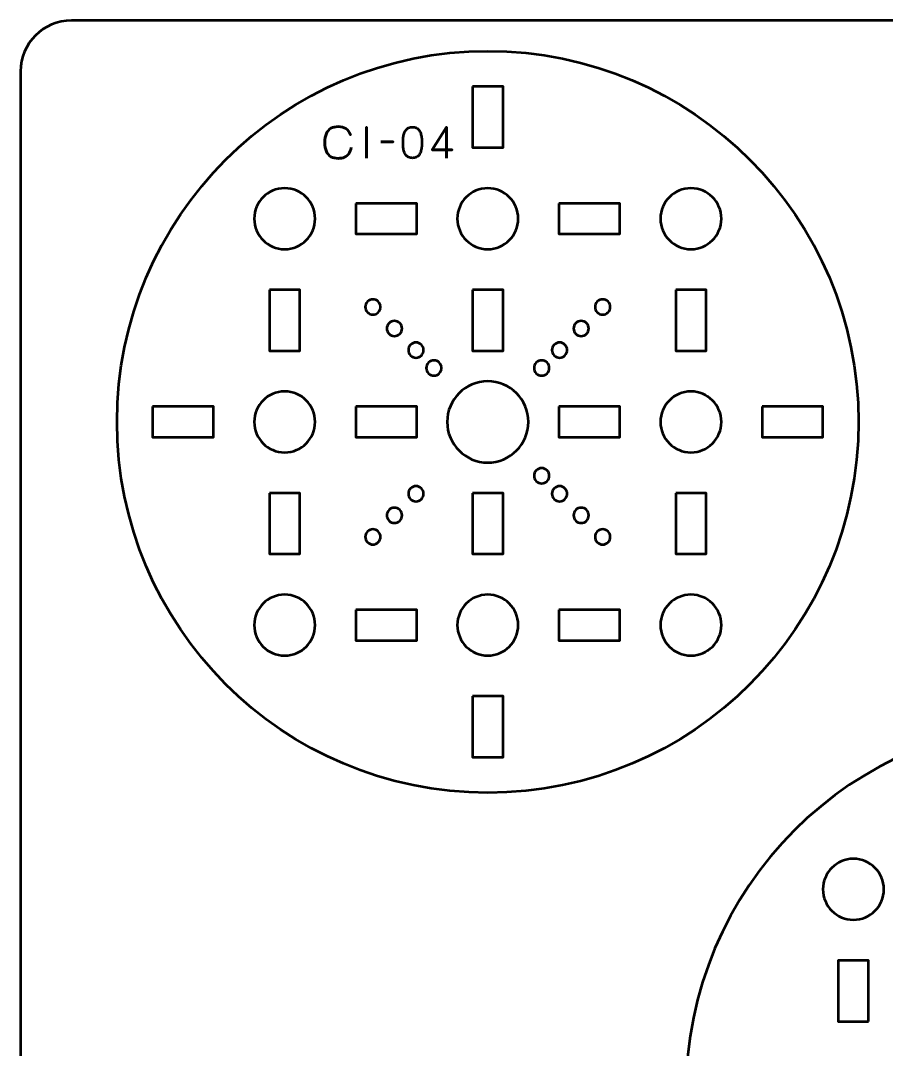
# Model space of a CAD drawing. Header units: centimetres. Extents: x -55.7 to 42.9, y -35.5 to -4.3.
# Drawn here: x 11.1 to 19.63, y -14.48 to -4.35 of the extents above; entities that cross this region are included whole.
import ezdxf

# ---------------------------------------------------------------- set-up
doc = ezdxf.new("R2010")
doc.units = ezdxf.units.CM
doc.header["$MEASUREMENT"] = 0
doc.layers.add('Layer 1', color=7, linetype='Continuous')

msp = doc.modelspace()

# ---------------------------------------------------------------- linework, layer by layer
at = {"layer": 'Layer 1', "color": 2, "lineweight": 53}
msp.add_ellipse((15.7, -8.3), major_axis=(0, 3.65), ratio=1, dxfattribs=at)
at = {"layer": 'Layer 1', "color": 22, "lineweight": 53}
msp.add_open_spline([(11.09997, -24.8499), (11.09997, -24.8499), (11.09997, -4.84994), (11.09997, -4.84994), (11.09997, -4.84994), (11.09997, -4.57297), (11.32306, -4.34998), (11.60006, -4.34998), (11.60006, -4.34998), (11.60006, -4.34998), (25.39993, -4.34998), (25.39993, -4.34998), (25.39993, -4.34998), (25.67707, -4.34998), (25.90003, -4.57297), (25.90003, -4.84994), (25.90003, -4.84994), (25.90003, -4.84994), (25.90003, -24.8499), (25.90003, -24.8499), (25.90003, -24.8499), (25.90003, -25.1269), (25.67707, -25.34999), (25.39993, -25.34999), (25.39993, -25.34999), (25.39993, -25.34999), (11.60006, -25.34999), (11.60006, -25.34999), (11.60006, -25.34999), (11.32306, -25.34999), (11.09997, -25.1269), (11.09997, -24.8499)], degree=3, knots=[0, 0, 0, 0, 0.125, 0.125, 0.125, 0.125, 0.25, 0.25, 0.25, 0.25, 0.375, 0.375, 0.375, 0.375, 0.5, 0.5, 0.5, 0.5, 0.625, 0.625, 0.625, 0.625, 0.75, 0.75, 0.75, 0.75, 0.875, 0.875, 0.875, 0.875, 1, 1, 1, 1], dxfattribs=at)
at = {"layer": 'Layer 1', "lineweight": 53}
for points in [[(15.54996, -4.99995), (15.54996, -4.99995), (15.84996, -4.99995), (15.84996, -4.99995), (15.84996, -4.99995), (15.84996, -4.99995), (15.84996, -5.59995), (15.84996, -5.59995), (15.84996, -5.59995), (15.84996, -5.59995), (15.54996, -5.59995), (15.54996, -5.59995), (15.54996, -5.59995), (15.54996, -5.59995), (15.54996, -4.99995), (15.54996, -4.99995)], [(14.00011, -6.3), (14.00011, -6.46563), (13.86573, -6.60001), (13.7001, -6.60001), (13.7001, -6.60001), (13.53433, -6.60001), (13.4001, -6.46563), (13.4001, -6.3), (13.4001, -6.3), (13.4001, -6.13423), (13.53433, -6), (13.7001, -6), (13.7001, -6), (13.86573, -6), (14.00011, -6.13423), (14.00011, -6.3)], [(16.00003, -6.3), (16.00003, -6.46563), (15.86569, -6.60001), (15.70004, -6.60001), (15.70004, -6.60001), (15.53441, -6.60001), (15.40003, -6.46563), (15.40003, -6.3), (15.40003, -6.3), (15.40003, -6.13423), (15.53441, -6), (15.70004, -6), (15.70004, -6), (15.86569, -6), (16.00003, -6.13423), (16.00003, -6.3)], [(18, -6.3), (18, -6.46563), (17.86576, -6.60001), (17.69999, -6.60001), (17.69999, -6.60001), (17.53433, -6.60001), (17.39999, -6.46563), (17.39999, -6.3), (17.39999, -6.3), (17.39999, -6.13423), (17.53433, -6), (17.69999, -6), (17.69999, -6), (17.86576, -6), (18, -6.13423), (18, -6.3)], [(14.40001, -6.14993), (14.40001, -6.14993), (15.00002, -6.14993), (15.00002, -6.14993), (15.00002, -6.14993), (15.00002, -6.14993), (15.00002, -6.44993), (15.00002, -6.44993), (15.00002, -6.44993), (15.00002, -6.44993), (14.40001, -6.44993), (14.40001, -6.44993), (14.40001, -6.44993), (14.40001, -6.44993), (14.40001, -6.14993), (14.40001, -6.14993)], [(16.40008, -6.14993), (16.40008, -6.14993), (17.00008, -6.14993), (17.00008, -6.14993), (17.00008, -6.14993), (17.00008, -6.14993), (17.00008, -6.44993), (17.00008, -6.44993), (17.00008, -6.44993), (17.00008, -6.44993), (16.40008, -6.44993), (16.40008, -6.44993), (16.40008, -6.44993), (16.40008, -6.44993), (16.40008, -6.14993), (16.40008, -6.14993)], [(13.55003, -6.99991), (13.55003, -6.99991), (13.85003, -6.99991), (13.85003, -6.99991), (13.85003, -6.99991), (13.85003, -6.99991), (13.85003, -7.59992), (13.85003, -7.59992), (13.85003, -7.59992), (13.85003, -7.59992), (13.55003, -7.59992), (13.55003, -7.59992), (13.55003, -7.59992), (13.55003, -7.59992), (13.55003, -6.99991), (13.55003, -6.99991)], [(15.54996, -6.99991), (15.54996, -6.99991), (15.84996, -6.99991), (15.84996, -6.99991), (15.84996, -6.99991), (15.84996, -6.99991), (15.84996, -7.59992), (15.84996, -7.59992), (15.84996, -7.59992), (15.84996, -7.59992), (15.54996, -7.59992), (15.54996, -7.59992), (15.54996, -7.59992), (15.54996, -7.59992), (15.54996, -6.99991), (15.54996, -6.99991)], [(17.55006, -6.99991), (17.55006, -6.99991), (17.85007, -6.99991), (17.85007, -6.99991), (17.85007, -6.99991), (17.85007, -6.99991), (17.85007, -7.59992), (17.85007, -7.59992), (17.85007, -7.59992), (17.85007, -7.59992), (17.55006, -7.59992), (17.55006, -7.59992), (17.55006, -7.59992), (17.55006, -7.59992), (17.55006, -6.99991), (17.55006, -6.99991)], [(16.10004, -8.29994), (16.10004, -8.52082), (15.92092, -8.69994), (15.70004, -8.69994), (15.70004, -8.69994), (15.4792, -8.69994), (15.30002, -8.52082), (15.30002, -8.29994), (15.30002, -8.29994), (15.30002, -8.0791), (15.4792, -7.89992), (15.70004, -7.89992), (15.70004, -7.89992), (15.92092, -7.89992), (16.10004, -8.0791), (16.10004, -8.29994)], [(14.00011, -8.29994), (14.00011, -8.46559), (13.86573, -8.59993), (13.7001, -8.59993), (13.7001, -8.59993), (13.53433, -8.59993), (13.4001, -8.46559), (13.4001, -8.29994), (13.4001, -8.29994), (13.4001, -8.13431), (13.53433, -7.99993), (13.7001, -7.99993), (13.7001, -7.99993), (13.86573, -7.99993), (14.00011, -8.13431), (14.00011, -8.29994)], [(18, -8.29994), (18, -8.46559), (17.86576, -8.59993), (17.69999, -8.59993), (17.69999, -8.59993), (17.53433, -8.59993), (17.39999, -8.46559), (17.39999, -8.29994), (17.39999, -8.29994), (17.39999, -8.13431), (17.53433, -7.99993), (17.69999, -7.99993), (17.69999, -7.99993), (17.86576, -7.99993), (18, -8.13431), (18, -8.29994)], [(12.40005, -8.14986), (12.40005, -8.14986), (13.00005, -8.14986), (13.00005, -8.14986), (13.00005, -8.14986), (13.00005, -8.14986), (13.00005, -8.44986), (13.00005, -8.44986), (13.00005, -8.44986), (13.00005, -8.44986), (12.40005, -8.44986), (12.40005, -8.44986), (12.40005, -8.44986), (12.40005, -8.44986), (12.40005, -8.14986), (12.40005, -8.14986)], [(14.40001, -8.14986), (14.40001, -8.14986), (15.00002, -8.14986), (15.00002, -8.14986), (15.00002, -8.14986), (15.00002, -8.14986), (15.00002, -8.44986), (15.00002, -8.44986), (15.00002, -8.44986), (15.00002, -8.44986), (14.40001, -8.44986), (14.40001, -8.44986), (14.40001, -8.44986), (14.40001, -8.44986), (14.40001, -8.14986), (14.40001, -8.14986)], [(16.40008, -8.14986), (16.40008, -8.14986), (17.00008, -8.14986), (17.00008, -8.14986), (17.00008, -8.14986), (17.00008, -8.14986), (17.00008, -8.44986), (17.00008, -8.44986), (17.00008, -8.44986), (17.00008, -8.44986), (16.40008, -8.44986), (16.40008, -8.44986), (16.40008, -8.44986), (16.40008, -8.44986), (16.40008, -8.14986), (16.40008, -8.14986)], [(18.40005, -8.14986), (18.40005, -8.14986), (19.00005, -8.14986), (19.00005, -8.14986), (19.00005, -8.14986), (19.00005, -8.14986), (19.00005, -8.44986), (19.00005, -8.44986), (19.00005, -8.44986), (19.00005, -8.44986), (18.40005, -8.44986), (18.40005, -8.44986), (18.40005, -8.44986), (18.40005, -8.44986), (18.40005, -8.14986), (18.40005, -8.14986)], [(13.55003, -8.99998), (13.55003, -8.99998), (13.85003, -8.99998), (13.85003, -8.99998), (13.85003, -8.99998), (13.85003, -8.99998), (13.85003, -9.59998), (13.85003, -9.59998), (13.85003, -9.59998), (13.85003, -9.59998), (13.55003, -9.59998), (13.55003, -9.59998), (13.55003, -9.59998), (13.55003, -9.59998), (13.55003, -8.99998), (13.55003, -8.99998)], [(15.54996, -8.99998), (15.54996, -8.99998), (15.84996, -8.99998), (15.84996, -8.99998), (15.84996, -8.99998), (15.84996, -8.99998), (15.84996, -9.59998), (15.84996, -9.59998), (15.84996, -9.59998), (15.84996, -9.59998), (15.54996, -9.59998), (15.54996, -9.59998), (15.54996, -9.59998), (15.54996, -9.59998), (15.54996, -8.99998), (15.54996, -8.99998)], [(17.55006, -8.99998), (17.55006, -8.99998), (17.85007, -8.99998), (17.85007, -8.99998), (17.85007, -8.99998), (17.85007, -8.99998), (17.85007, -9.59998), (17.85007, -9.59998), (17.85007, -9.59998), (17.85007, -9.59998), (17.55006, -9.59998), (17.55006, -9.59998), (17.55006, -9.59998), (17.55006, -9.59998), (17.55006, -8.99998), (17.55006, -8.99998)], [(14.00011, -10.29989), (14.00011, -10.46566), (13.86573, -10.5999), (13.7001, -10.5999), (13.7001, -10.5999), (13.53433, -10.5999), (13.4001, -10.46566), (13.4001, -10.29989), (13.4001, -10.29989), (13.4001, -10.13423), (13.53433, -9.99989), (13.7001, -9.99989), (13.7001, -9.99989), (13.86573, -9.99989), (14.00011, -10.13423), (14.00011, -10.29989)], [(16.00003, -10.29989), (16.00003, -10.46566), (15.86569, -10.5999), (15.70004, -10.5999), (15.70004, -10.5999), (15.53441, -10.5999), (15.40003, -10.46566), (15.40003, -10.29989), (15.40003, -10.29989), (15.40003, -10.13423), (15.53441, -9.99989), (15.70004, -9.99989), (15.70004, -9.99989), (15.86569, -9.99989), (16.00003, -10.13423), (16.00003, -10.29989)], [(18, -10.29989), (18, -10.46566), (17.86576, -10.5999), (17.69999, -10.5999), (17.69999, -10.5999), (17.53433, -10.5999), (17.39999, -10.46566), (17.39999, -10.29989), (17.39999, -10.29989), (17.39999, -10.13423), (17.53433, -9.99989), (17.69999, -9.99989), (17.69999, -9.99989), (17.86576, -9.99989), (18, -10.13423), (18, -10.29989)], [(14.40001, -10.14996), (14.40001, -10.14996), (15.00002, -10.14996), (15.00002, -10.14996), (15.00002, -10.14996), (15.00002, -10.14996), (15.00002, -10.44997), (15.00002, -10.44997), (15.00002, -10.44997), (15.00002, -10.44997), (14.40001, -10.44997), (14.40001, -10.44997), (14.40001, -10.44997), (14.40001, -10.44997), (14.40001, -10.14996), (14.40001, -10.14996)], [(16.40008, -10.14996), (16.40008, -10.14996), (17.00008, -10.14996), (17.00008, -10.14996), (17.00008, -10.14996), (17.00008, -10.14996), (17.00008, -10.44997), (17.00008, -10.44997), (17.00008, -10.44997), (17.00008, -10.44997), (16.40008, -10.44997), (16.40008, -10.44997), (16.40008, -10.44997), (16.40008, -10.44997), (16.40008, -10.14996), (16.40008, -10.14996)], [(15.54996, -10.99995), (15.54996, -10.99995), (15.84996, -10.99995), (15.84996, -10.99995), (15.84996, -10.99995), (15.84996, -10.99995), (15.84996, -11.59995), (15.84996, -11.59995), (15.84996, -11.59995), (15.84996, -11.59995), (15.54996, -11.59995), (15.54996, -11.59995), (15.54996, -11.59995), (15.54996, -11.59995), (15.54996, -10.99995), (15.54996, -10.99995)], [(19, -12.90011), (19, -12.73434), (19.13424, -12.6001), (19.30001, -12.6001), (19.30001, -12.6001), (19.46567, -12.6001), (19.60001, -12.73434), (19.60001, -12.90011), (19.60001, -12.90011), (19.60001, -13.06577), (19.46567, -13.20011), (19.30001, -13.20011), (19.30001, -13.20011), (19.13424, -13.20011), (19, -13.06577), (19, -12.90011)], [(19.44994, -14.20002), (19.44994, -14.20002), (19.14993, -14.20002), (19.14993, -14.20002), (19.14993, -14.20002), (19.14993, -14.20002), (19.14993, -13.60002), (19.14993, -13.60002), (19.14993, -13.60002), (19.14993, -13.60002), (19.44994, -13.60002), (19.44994, -13.60002), (19.44994, -13.60002), (19.44994, -13.60002), (19.44994, -14.20002), (19.44994, -14.20002)]]:
    msp.add_open_spline(points, degree=3, knots=[0, 0, 0, 0, 0.25, 0.25, 0.25, 0.25, 0.5, 0.5, 0.5, 0.5, 0.75, 0.75, 0.75, 0.75, 1, 1, 1, 1], dxfattribs=at)
at = {"layer": 'Layer 1', "color": 30, "lineweight": 53}
for points, knots in [([(14.35499, -5.60033), (14.35047, -5.62453), (14.34257, -5.6445), (14.33149, -5.66016), (14.33149, -5.66016), (14.32035, -5.67576), (14.30609, -5.68733), (14.28874, -5.69488), (14.28874, -5.69488), (14.27145, -5.70243), (14.25113, -5.70624), (14.22799, -5.70617), (14.22799, -5.70617), (14.19984, -5.70624), (14.17592, -5.7008), (14.1563, -5.68973), (14.1563, -5.68973), (14.13669, -5.67872), (14.12173, -5.66172), (14.11143, -5.63865), (14.11143, -5.63865), (14.10113, -5.61557), (14.09598, -5.58601), (14.09591, -5.54996), (14.09591, -5.54996), (14.09598, -5.51405), (14.10113, -5.48455), (14.11143, -5.46148), (14.11143, -5.46148), (14.12173, -5.43841), (14.13669, -5.42134), (14.1563, -5.41026), (14.1563, -5.41026), (14.17592, -5.39918), (14.19984, -5.39368), (14.22799, -5.39375), (14.22799, -5.39375), (14.25812, -5.39368), (14.28337, -5.4001), (14.30369, -5.41301), (14.30369, -5.41301), (14.32394, -5.42592), (14.33883, -5.44589), (14.34821, -5.47291), (14.34821, -5.47291), (14.33883, -5.44589), (14.32394, -5.42592), (14.30369, -5.41301), (14.30369, -5.41301), (14.28337, -5.4001), (14.25812, -5.39368), (14.22799, -5.39375), (14.22799, -5.39375), (14.19984, -5.39368), (14.17592, -5.39918), (14.1563, -5.41026), (14.1563, -5.41026), (14.13669, -5.42134), (14.12173, -5.43841), (14.11143, -5.46148), (14.11143, -5.46148), (14.10113, -5.48455), (14.09598, -5.51405), (14.09591, -5.54996), (14.09591, -5.54996), (14.09598, -5.58601), (14.10113, -5.61557), (14.11143, -5.63865), (14.11143, -5.63865), (14.12173, -5.66172), (14.13669, -5.67872), (14.1563, -5.68973), (14.1563, -5.68973), (14.17592, -5.7008), (14.19984, -5.70624), (14.22799, -5.70617), (14.22799, -5.70617), (14.25113, -5.70624), (14.27145, -5.70243), (14.28874, -5.69488), (14.28874, -5.69488), (14.30609, -5.68733), (14.32035, -5.67576), (14.33149, -5.66016), (14.33149, -5.66016), (14.34257, -5.6445), (14.35047, -5.62453), (14.35499, -5.60033)], [0, 0, 0, 0, 0.04545455, 0.04545455, 0.04545455, 0.04545455, 0.09090909, 0.09090909, 0.09090909, 0.09090909, 0.13636364, 0.13636364, 0.13636364, 0.13636364, 0.18181818, 0.18181818, 0.18181818, 0.18181818, 0.22727273, 0.22727273, 0.22727273, 0.22727273, 0.27272727, 0.27272727, 0.27272727, 0.27272727, 0.31818182, 0.31818182, 0.31818182, 0.31818182, 0.36363636, 0.36363636, 0.36363636, 0.36363636, 0.40909091, 0.40909091, 0.40909091, 0.40909091, 0.45454545, 0.45454545, 0.45454545, 0.45454545, 0.5, 0.5, 0.5, 0.5, 0.54545455, 0.54545455, 0.54545455, 0.54545455, 0.59090909, 0.59090909, 0.59090909, 0.59090909, 0.63636364, 0.63636364, 0.63636364, 0.63636364, 0.68181818, 0.68181818, 0.68181818, 0.68181818, 0.72727273, 0.72727273, 0.72727273, 0.72727273, 0.77272727, 0.77272727, 0.77272727, 0.77272727, 0.81818182, 0.81818182, 0.81818182, 0.81818182, 0.86363636, 0.86363636, 0.86363636, 0.86363636, 0.90909091, 0.90909091, 0.90909091, 0.90909091, 0.95454545, 0.95454545, 0.95454545, 0.95454545, 1, 1, 1, 1]), ([(14.50485, -5.70278), (14.50485, -5.70278), (14.50485, -5.39756), (14.50485, -5.39756), (14.50485, -5.39756), (14.50485, -5.39756), (14.50485, -5.70278), (14.50485, -5.70278)], [0, 0, 0, 0, 0.5, 0.5, 0.5, 0.5, 1, 1, 1, 1]), ([(14.95824, -5.70278), (14.97305, -5.70271), (14.98582, -5.7001), (14.99648, -5.69502), (14.99648, -5.69502), (15.00706, -5.68994), (15.01588, -5.68267), (15.02293, -5.67343), (15.02293, -5.67343), (15.02992, -5.66412), (15.03542, -5.65311), (15.03951, -5.64041), (15.03951, -5.64041), (15.04354, -5.62771), (15.04643, -5.61381), (15.04805, -5.59857), (15.04805, -5.59857), (15.04975, -5.58333), (15.05059, -5.56731), (15.05052, -5.55038), (15.05052, -5.55038), (15.05059, -5.53352), (15.04975, -5.5175), (15.04805, -5.50233), (15.04805, -5.50233), (15.04643, -5.48716), (15.04354, -5.47319), (15.03951, -5.46049), (15.03951, -5.46049), (15.03542, -5.44786), (15.02992, -5.43686), (15.02293, -5.42747), (15.02293, -5.42747), (15.01588, -5.41816), (15.00706, -5.41089), (14.99648, -5.40581), (14.99648, -5.40581), (14.98582, -5.40066), (14.97305, -5.39805), (14.95824, -5.39798), (14.95824, -5.39798), (14.94342, -5.39805), (14.93065, -5.40066), (14.91999, -5.40581), (14.91999, -5.40581), (14.90941, -5.41089), (14.90059, -5.41816), (14.89354, -5.42747), (14.89354, -5.42747), (14.88655, -5.43686), (14.88105, -5.44786), (14.87696, -5.46049), (14.87696, -5.46049), (14.87293, -5.47319), (14.87004, -5.48716), (14.86842, -5.50233), (14.86842, -5.50233), (14.86673, -5.5175), (14.86588, -5.53352), (14.86595, -5.55038), (14.86595, -5.55038), (14.86588, -5.56731), (14.86673, -5.58333), (14.86842, -5.59857), (14.86842, -5.59857), (14.87004, -5.61381), (14.87293, -5.62771), (14.87696, -5.64041), (14.87696, -5.64041), (14.88105, -5.65311), (14.88655, -5.66412), (14.89354, -5.67343), (14.89354, -5.67343), (14.90059, -5.68267), (14.90941, -5.68994), (14.91999, -5.69502), (14.91999, -5.69502), (14.93065, -5.7001), (14.94342, -5.70271), (14.95824, -5.70278)], [0, 0, 0, 0, 0.05, 0.05, 0.05, 0.05, 0.1, 0.1, 0.1, 0.1, 0.15, 0.15, 0.15, 0.15, 0.2, 0.2, 0.2, 0.2, 0.25, 0.25, 0.25, 0.25, 0.3, 0.3, 0.3, 0.3, 0.35, 0.35, 0.35, 0.35, 0.4, 0.4, 0.4, 0.4, 0.45, 0.45, 0.45, 0.45, 0.5, 0.5, 0.5, 0.5, 0.55, 0.55, 0.55, 0.55, 0.6, 0.6, 0.6, 0.6, 0.65, 0.65, 0.65, 0.65, 0.7, 0.7, 0.7, 0.7, 0.75, 0.75, 0.75, 0.75, 0.8, 0.8, 0.8, 0.8, 0.85, 0.85, 0.85, 0.85, 0.9, 0.9, 0.9, 0.9, 0.95, 0.95, 0.95, 0.95, 1, 1, 1, 1]), ([(14.95824, -5.70278), (14.97305, -5.70271), (14.98582, -5.7001), (14.99648, -5.69502), (14.99648, -5.69502), (15.00706, -5.68994), (15.01588, -5.68267), (15.02293, -5.67343), (15.02293, -5.67343), (15.02992, -5.66412), (15.03542, -5.65311), (15.03951, -5.64041), (15.03951, -5.64041), (15.04354, -5.62771), (15.04643, -5.61381), (15.04805, -5.59857), (15.04805, -5.59857), (15.04975, -5.58333), (15.05059, -5.56731), (15.05052, -5.55038), (15.05052, -5.55038), (15.05059, -5.53352), (15.04975, -5.5175), (15.04805, -5.50233), (15.04805, -5.50233), (15.04643, -5.48716), (15.04354, -5.47319), (15.03951, -5.46049), (15.03951, -5.46049), (15.03542, -5.44786), (15.02992, -5.43686), (15.02293, -5.42747), (15.02293, -5.42747), (15.01588, -5.41816), (15.00706, -5.41089), (14.99648, -5.40581), (14.99648, -5.40581), (14.98582, -5.40066), (14.97305, -5.39805), (14.95824, -5.39798), (14.95824, -5.39798), (14.94342, -5.39805), (14.93065, -5.40066), (14.91999, -5.40581), (14.91999, -5.40581), (14.90941, -5.41089), (14.90059, -5.41816), (14.89354, -5.42747), (14.89354, -5.42747), (14.88655, -5.43686), (14.88105, -5.44786), (14.87696, -5.46049), (14.87696, -5.46049), (14.87293, -5.47319), (14.87004, -5.48716), (14.86842, -5.50233), (14.86842, -5.50233), (14.86673, -5.5175), (14.86588, -5.53352), (14.86595, -5.55038), (14.86595, -5.55038), (14.86588, -5.56731), (14.86673, -5.58333), (14.86842, -5.59857), (14.86842, -5.59857), (14.87004, -5.61381), (14.87293, -5.62771), (14.87696, -5.64041), (14.87696, -5.64041), (14.88105, -5.65311), (14.88655, -5.66412), (14.89354, -5.67343), (14.89354, -5.67343), (14.90059, -5.68267), (14.90941, -5.68994), (14.91999, -5.69502), (14.91999, -5.69502), (14.93065, -5.7001), (14.94342, -5.70271), (14.95824, -5.70278)], [0, 0, 0, 0, 0.05, 0.05, 0.05, 0.05, 0.1, 0.1, 0.1, 0.1, 0.15, 0.15, 0.15, 0.15, 0.2, 0.2, 0.2, 0.2, 0.25, 0.25, 0.25, 0.25, 0.3, 0.3, 0.3, 0.3, 0.35, 0.35, 0.35, 0.35, 0.4, 0.4, 0.4, 0.4, 0.45, 0.45, 0.45, 0.45, 0.5, 0.5, 0.5, 0.5, 0.55, 0.55, 0.55, 0.55, 0.6, 0.6, 0.6, 0.6, 0.65, 0.65, 0.65, 0.65, 0.7, 0.7, 0.7, 0.7, 0.75, 0.75, 0.75, 0.75, 0.8, 0.8, 0.8, 0.8, 0.85, 0.85, 0.85, 0.85, 0.9, 0.9, 0.9, 0.9, 0.95, 0.95, 0.95, 0.95, 1, 1, 1, 1]), ([(15.29478, -5.70278), (15.29478, -5.70278), (15.29478, -5.39756), (15.29478, -5.39756), (15.29478, -5.39756), (15.29478, -5.39756), (15.15085, -5.6215), (15.15085, -5.6215), (15.15085, -5.6215), (15.15085, -5.6215), (15.34897, -5.6215), (15.34897, -5.6215), (15.34897, -5.6215), (15.34897, -5.6215), (15.15085, -5.6215), (15.15085, -5.6215), (15.15085, -5.6215), (15.15085, -5.6215), (15.29478, -5.39756), (15.29478, -5.39756), (15.29478, -5.39756), (15.29478, -5.39756), (15.29478, -5.70278), (15.29478, -5.70278)], [0, 0, 0, 0, 0.16666667, 0.16666667, 0.16666667, 0.16666667, 0.33333333, 0.33333333, 0.33333333, 0.33333333, 0.5, 0.5, 0.5, 0.5, 0.66666667, 0.66666667, 0.66666667, 0.66666667, 0.83333333, 0.83333333, 0.83333333, 0.83333333, 1, 1, 1, 1]), ([(14.64582, -5.54318), (14.64582, -5.54318), (14.76901, -5.54318), (14.76901, -5.54318), (14.76901, -5.54318), (14.76901, -5.54318), (14.64582, -5.54318), (14.64582, -5.54318)], [0, 0, 0, 0, 0.5, 0.5, 0.5, 0.5, 1, 1, 1, 1])]:
    msp.add_open_spline(points, degree=3, knots=knots, dxfattribs=at)
at = {"layer": 'Layer 1', "color": 250, "lineweight": 53}
for points in [[(14.62169, -7.11557), (14.65097, -7.14485), (14.65097, -7.19236), (14.62169, -7.22164), (14.62169, -7.22164), (14.59241, -7.25092), (14.54491, -7.25092), (14.51563, -7.22164), (14.51563, -7.22164), (14.48635, -7.19236), (14.48635, -7.14485), (14.51563, -7.11557), (14.51563, -7.11557), (14.54491, -7.08629), (14.59241, -7.08629), (14.62169, -7.11557)], [(16.88443, -7.22164), (16.85515, -7.25092), (16.80765, -7.25092), (16.77837, -7.22164), (16.77837, -7.22164), (16.74909, -7.19236), (16.74909, -7.14485), (16.77837, -7.11557), (16.77837, -7.11557), (16.80765, -7.08629), (16.85515, -7.08629), (16.88443, -7.11557), (16.88443, -7.11557), (16.91371, -7.14485), (16.91371, -7.19236), (16.88443, -7.22164)], [(14.83382, -7.3277), (14.8631, -7.35698), (14.8631, -7.40449), (14.83382, -7.43377), (14.83382, -7.43377), (14.80454, -7.46305), (14.75704, -7.46305), (14.72776, -7.43377), (14.72776, -7.43377), (14.69848, -7.40449), (14.69848, -7.35698), (14.72776, -7.3277), (14.72776, -7.3277), (14.75704, -7.29842), (14.80454, -7.29842), (14.83382, -7.3277)], [(16.6723, -7.43377), (16.64302, -7.46305), (16.59552, -7.46305), (16.56624, -7.43377), (16.56624, -7.43377), (16.53696, -7.40449), (16.53696, -7.35698), (16.56624, -7.3277), (16.56624, -7.3277), (16.59552, -7.29842), (16.64302, -7.29842), (16.6723, -7.3277), (16.6723, -7.3277), (16.70158, -7.35698), (16.70158, -7.40449), (16.6723, -7.43377)], [(15.04596, -7.53984), (15.07524, -7.56912), (15.07524, -7.61662), (15.04596, -7.6459), (15.04596, -7.6459), (15.01668, -7.67518), (14.96917, -7.67518), (14.93989, -7.6459), (14.93989, -7.6459), (14.91061, -7.61662), (14.91061, -7.56912), (14.93989, -7.53984), (14.93989, -7.53984), (14.96917, -7.51056), (15.01668, -7.51056), (15.04596, -7.53984)], [(15.04596, -7.53984), (15.07524, -7.56912), (15.07524, -7.61662), (15.04596, -7.6459), (15.04596, -7.6459), (15.01668, -7.67518), (14.96917, -7.67518), (14.93989, -7.6459), (14.93989, -7.6459), (14.91061, -7.61662), (14.91061, -7.56912), (14.93989, -7.53984), (14.93989, -7.53984), (14.96917, -7.51056), (15.01668, -7.51056), (15.04596, -7.53984)], [(16.46017, -7.6459), (16.43089, -7.67518), (16.38338, -7.67518), (16.3541, -7.6459), (16.3541, -7.6459), (16.32482, -7.61662), (16.32482, -7.56912), (16.3541, -7.53984), (16.3541, -7.53984), (16.38338, -7.51056), (16.43089, -7.51056), (16.46017, -7.53984), (16.46017, -7.53984), (16.48945, -7.56912), (16.48945, -7.61662), (16.46017, -7.6459)], [(16.46017, -7.6459), (16.43089, -7.67518), (16.38338, -7.67518), (16.3541, -7.6459), (16.3541, -7.6459), (16.32482, -7.61662), (16.32482, -7.56912), (16.3541, -7.53984), (16.3541, -7.53984), (16.38338, -7.51056), (16.43089, -7.51056), (16.46017, -7.53984), (16.46017, -7.53984), (16.48945, -7.56912), (16.48945, -7.61662), (16.46017, -7.6459)], [(15.22273, -7.71661), (15.25201, -7.74589), (15.25201, -7.7934), (15.22273, -7.82268), (15.22273, -7.82268), (15.19345, -7.85196), (15.14595, -7.85196), (15.11667, -7.82268), (15.11667, -7.82268), (15.08739, -7.7934), (15.08739, -7.74589), (15.11667, -7.71661), (15.11667, -7.71661), (15.14595, -7.68733), (15.19345, -7.68733), (15.22273, -7.71661)], [(16.28339, -7.82268), (16.25411, -7.85196), (16.20661, -7.85196), (16.17733, -7.82268), (16.17733, -7.82268), (16.14805, -7.7934), (16.14805, -7.74589), (16.17733, -7.71661), (16.17733, -7.71661), (16.20661, -7.68733), (16.25411, -7.68733), (16.28339, -7.71661), (16.28339, -7.71661), (16.31267, -7.74589), (16.31267, -7.7934), (16.28339, -7.82268)], [(16.17733, -8.88334), (16.14805, -8.85406), (16.14805, -8.80655), (16.17733, -8.77727), (16.17733, -8.77727), (16.20661, -8.74799), (16.25411, -8.74799), (16.28339, -8.77727), (16.28339, -8.77727), (16.31267, -8.80655), (16.31267, -8.85406), (16.28339, -8.88334), (16.28339, -8.88334), (16.25411, -8.91262), (16.20661, -8.91262), (16.17733, -8.88334)], [(14.93989, -8.95405), (14.96917, -8.92477), (15.01668, -8.92477), (15.04596, -8.95405), (15.04596, -8.95405), (15.07524, -8.98333), (15.07524, -9.03084), (15.04596, -9.06012), (15.04596, -9.06012), (15.01668, -9.0894), (14.96917, -9.0894), (14.93989, -9.06012), (14.93989, -9.06012), (14.91061, -9.03084), (14.91061, -8.98333), (14.93989, -8.95405)], [(14.93989, -8.95405), (14.96917, -8.92477), (15.01668, -8.92477), (15.04596, -8.95405), (15.04596, -8.95405), (15.07524, -8.98333), (15.07524, -9.03084), (15.04596, -9.06012), (15.04596, -9.06012), (15.01668, -9.0894), (14.96917, -9.0894), (14.93989, -9.06012), (14.93989, -9.06012), (14.91061, -9.03084), (14.91061, -8.98333), (14.93989, -8.95405)], [(16.3541, -9.06012), (16.32482, -9.03084), (16.32482, -8.98333), (16.3541, -8.95405), (16.3541, -8.95405), (16.38338, -8.92477), (16.43089, -8.92477), (16.46017, -8.95405), (16.46017, -8.95405), (16.48945, -8.98333), (16.48945, -9.03084), (16.46017, -9.06012), (16.46017, -9.06012), (16.43089, -9.0894), (16.38338, -9.0894), (16.3541, -9.06012)], [(16.3541, -9.06012), (16.32482, -9.03084), (16.32482, -8.98333), (16.3541, -8.95405), (16.3541, -8.95405), (16.38338, -8.92477), (16.43089, -8.92477), (16.46017, -8.95405), (16.46017, -8.95405), (16.48945, -8.98333), (16.48945, -9.03084), (16.46017, -9.06012), (16.46017, -9.06012), (16.43089, -9.0894), (16.38338, -9.0894), (16.3541, -9.06012)], [(14.72776, -9.16618), (14.75704, -9.1369), (14.80454, -9.1369), (14.83382, -9.16618), (14.83382, -9.16618), (14.8631, -9.19546), (14.8631, -9.24297), (14.83382, -9.27225), (14.83382, -9.27225), (14.80454, -9.30153), (14.75704, -9.30153), (14.72776, -9.27225), (14.72776, -9.27225), (14.69848, -9.24297), (14.69848, -9.19546), (14.72776, -9.16618)], [(16.56624, -9.27225), (16.53696, -9.24297), (16.53696, -9.19546), (16.56624, -9.16618), (16.56624, -9.16618), (16.59552, -9.1369), (16.64302, -9.1369), (16.6723, -9.16618), (16.6723, -9.16618), (16.70158, -9.19546), (16.70158, -9.24297), (16.6723, -9.27225), (16.6723, -9.27225), (16.64302, -9.30153), (16.59552, -9.30153), (16.56624, -9.27225)], [(14.51563, -9.37831), (14.54491, -9.34903), (14.59241, -9.34903), (14.62169, -9.37831), (14.62169, -9.37831), (14.65097, -9.40759), (14.65097, -9.4551), (14.62169, -9.48438), (14.62169, -9.48438), (14.59241, -9.51366), (14.54491, -9.51366), (14.51563, -9.48438), (14.51563, -9.48438), (14.48635, -9.4551), (14.48635, -9.40759), (14.51563, -9.37831)], [(16.77837, -9.48438), (16.74909, -9.4551), (16.74909, -9.40759), (16.77837, -9.37831), (16.77837, -9.37831), (16.80765, -9.34903), (16.85515, -9.34903), (16.88443, -9.37831), (16.88443, -9.37831), (16.91371, -9.40759), (16.91371, -9.4551), (16.88443, -9.48438), (16.88443, -9.48438), (16.85515, -9.51366), (16.80765, -9.51366), (16.77837, -9.48438)]]:
    msp.add_open_spline(points, degree=3, knots=[0, 0, 0, 0, 0.25, 0.25, 0.25, 0.25, 0.5, 0.5, 0.5, 0.5, 0.75, 0.75, 0.75, 0.75, 1, 1, 1, 1], dxfattribs=at)
at = {"layer": 'Layer 1', "color": 2, "lineweight": 53}
msp.add_open_spline([(21.29997, -18.55), (19.2845, -18.55), (17.65, -16.9155), (17.65, -14.89998), (17.65, -14.89998), (17.65, -12.88451), (19.2845, -11.25), (21.29997, -11.25), (21.29997, -11.25), (23.31549, -11.25), (24.95, -12.88451), (24.95, -14.89998), (24.95, -14.89998), (24.95, -16.9155), (23.31549, -18.55), (21.29997, -18.55)], degree=3, knots=[0, 0, 0, 0, 0.25, 0.25, 0.25, 0.25, 0.5, 0.5, 0.5, 0.5, 0.75, 0.75, 0.75, 0.75, 1, 1, 1, 1], dxfattribs=at)

doc.saveas('drawing.dxf')
